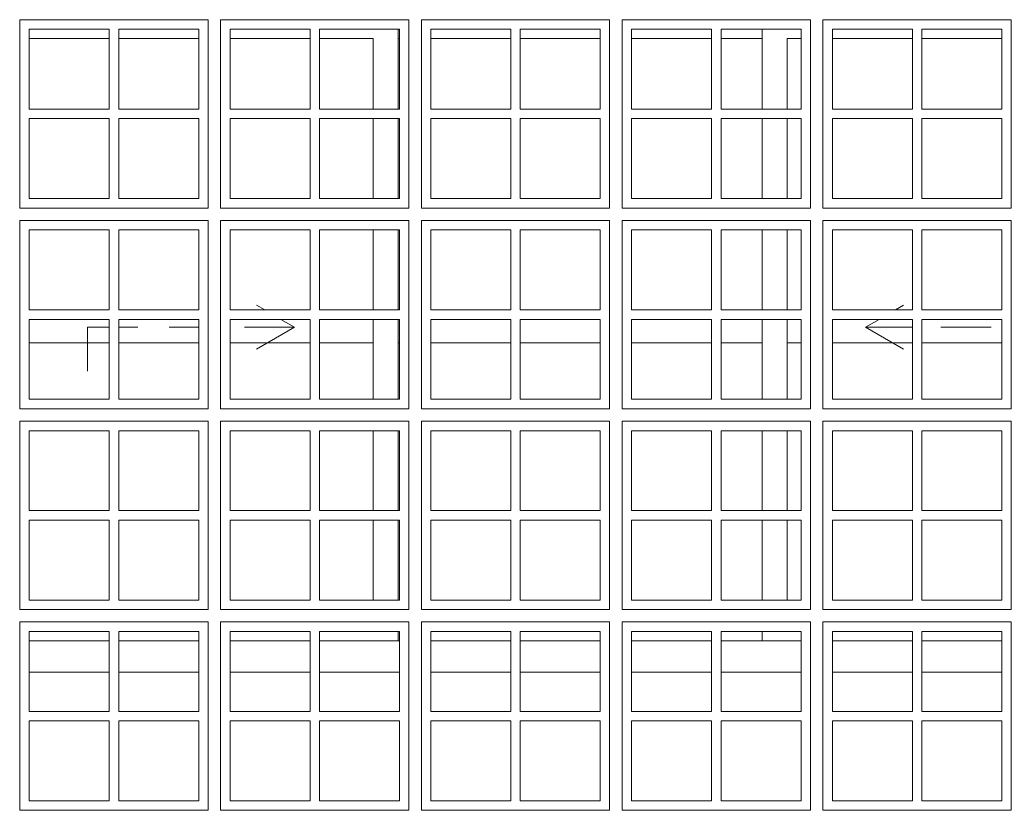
# Model space of a CAD drawing. Header units: metres. Extents: x -67.2 to -32.8, y -0.2 to 5.
# Drawn here: x -65.854 to -64.274, y 0.98 to 2.24 of the extents above; entities that cross this region are included whole.
import ezdxf

# ---------------------------------------------------------------- set-up
doc = ezdxf.new("R2010")
doc.units = ezdxf.units.M
doc.header["$MEASUREMENT"] = 0
doc.layers.add('Janelas Archicad_Caneta_No__241', color=7, linetype='Continuous', lineweight=13)
doc.layers.add('Janelas Archicad_Caneta_No__43', color=44, linetype='Continuous', lineweight=0)
doc.layers.add('Janelas Archicad_Caneta_No__9', color=7, linetype='Continuous', lineweight=5, true_color=0x020202)
doc.layers.add('Janelas Archicad_Caneta_No__97', color=7, linetype='Continuous', lineweight=5, true_color=0x6b6b6b)

msp = doc.modelspace()

# ---------------------------------------------------------------- linework, layer by layer
at = {"layer": 'Janelas Archicad_Caneta_No__241', "color": 7, "linetype": 'Continuous', "lineweight": 13}
for p, q in [((-65.7115, 1.2), (-65.839, 1.2)), ((-65.569, 1.2), (-65.6965, 1.2)), ((-65.3915, 1.2), (-65.519, 1.2)), ((-65.249, 1.2), (-65.3765, 1.2)), ((-65.0715, 1.2), (-65.199, 1.2)), ((-64.929, 1.2), (-65.0565, 1.2)), ((-64.7515, 1.2), (-64.879, 1.2)), ((-64.609, 1.2), (-64.7365, 1.2)), ((-64.4315, 1.2), (-64.559, 1.2)), ((-64.289, 1.2), (-64.4165, 1.2))]:
    msp.add_line(p, q, dxfattribs=at)
at = {"layer": 'Janelas Archicad_Caneta_No__43', "color": 44, "linetype": 'Continuous', "lineweight": 0}
for p, q in [((-65.554, 2.24), (-65.854, 2.24)), ((-65.854, 2.24), (-65.854, 1.94)), ((-65.554, 1.94), (-65.554, 2.24)), ((-65.234, 2.24), (-65.534, 2.24)), ((-65.534, 2.24), (-65.534, 1.94)), ((-65.234, 1.94), (-65.234, 2.24)), ((-64.914, 2.24), (-65.214, 2.24)), ((-65.214, 2.24), (-65.214, 1.94)), ((-64.914, 1.94), (-64.914, 2.24)), ((-64.594, 2.24), (-64.894, 2.24)), ((-64.894, 2.24), (-64.894, 1.94)), ((-64.594, 1.94), (-64.594, 2.24)), ((-64.274, 2.24), (-64.574, 2.24)), ((-64.574, 2.24), (-64.574, 1.94)), ((-64.274, 1.94), (-64.274, 2.24)), ((-65.839, 2.0975), (-65.839, 2.225)), ((-65.839, 2.225), (-65.7115, 2.225)), ((-65.7115, 2.225), (-65.7115, 2.0975)), ((-65.6965, 2.0975), (-65.6965, 2.225)), ((-65.6965, 2.225), (-65.569, 2.225)), ((-65.569, 2.225), (-65.569, 2.0975)), ((-65.519, 2.0975), (-65.519, 2.225)), ((-65.519, 2.225), (-65.3915, 2.225)), ((-65.3915, 2.225), (-65.3915, 2.0975)), ((-65.3765, 2.0975), (-65.3765, 2.225)), ((-65.3765, 2.225), (-65.249, 2.225)), ((-65.249, 2.225), (-65.249, 2.0975)), ((-65.199, 2.0975), (-65.199, 2.225)), ((-65.199, 2.225), (-65.0715, 2.225)), ((-65.0715, 2.225), (-65.0715, 2.0975)), ((-65.0565, 2.0975), (-65.0565, 2.225)), ((-65.0565, 2.225), (-64.929, 2.225)), ((-64.929, 2.225), (-64.929, 2.0975)), ((-64.879, 2.0975), (-64.879, 2.225)), ((-64.879, 2.225), (-64.7515, 2.225)), ((-64.7515, 2.225), (-64.7515, 2.0975)), ((-64.7365, 2.0975), (-64.7365, 2.225)), ((-64.7365, 2.225), (-64.609, 2.225)), ((-64.609, 2.225), (-64.609, 2.0975)), ((-64.559, 2.0975), (-64.559, 2.225)), ((-64.559, 2.225), (-64.4315, 2.225)), ((-64.4315, 2.225), (-64.4315, 2.0975)), ((-64.4165, 2.0975), (-64.4165, 2.225)), ((-64.4165, 2.225), (-64.289, 2.225)), ((-64.289, 2.225), (-64.289, 2.0975)), ((-65.7115, 2.0975), (-65.839, 2.0975)), ((-65.569, 2.0975), (-65.6965, 2.0975)), ((-65.3915, 2.0975), (-65.519, 2.0975)), ((-65.249, 2.0975), (-65.3765, 2.0975)), ((-65.0715, 2.0975), (-65.199, 2.0975)), ((-64.929, 2.0975), (-65.0565, 2.0975)), ((-64.7515, 2.0975), (-64.879, 2.0975)), ((-64.609, 2.0975), (-64.7365, 2.0975)), ((-64.4315, 2.0975), (-64.559, 2.0975)), ((-64.289, 2.0975), (-64.4165, 2.0975)), ((-65.839, 1.955), (-65.839, 2.0825)), ((-65.839, 2.0825), (-65.7115, 2.0825)), ((-65.7115, 2.0825), (-65.7115, 1.955)), ((-65.6965, 1.955), (-65.6965, 2.0825)), ((-65.6965, 2.0825), (-65.569, 2.0825)), ((-65.569, 2.0825), (-65.569, 1.955)), ((-65.519, 1.955), (-65.519, 2.0825)), ((-65.519, 2.0825), (-65.3915, 2.0825)), ((-65.3915, 2.0825), (-65.3915, 1.955)), ((-65.3765, 1.955), (-65.3765, 2.0825)), ((-65.3765, 2.0825), (-65.249, 2.0825)), ((-65.249, 2.0825), (-65.249, 1.955)), ((-65.199, 1.955), (-65.199, 2.0825)), ((-65.199, 2.0825), (-65.0715, 2.0825)), ((-65.0715, 2.0825), (-65.0715, 1.955)), ((-65.0565, 1.955), (-65.0565, 2.0825)), ((-65.0565, 2.0825), (-64.929, 2.0825)), ((-64.929, 2.0825), (-64.929, 1.955)), ((-64.879, 1.955), (-64.879, 2.0825)), ((-64.879, 2.0825), (-64.7515, 2.0825)), ((-64.7515, 2.0825), (-64.7515, 1.955)), ((-64.7365, 1.955), (-64.7365, 2.0825)), ((-64.7365, 2.0825), (-64.609, 2.0825)), ((-64.609, 2.0825), (-64.609, 1.955)), ((-64.559, 1.955), (-64.559, 2.0825)), ((-64.559, 2.0825), (-64.4315, 2.0825)), ((-64.4315, 2.0825), (-64.4315, 1.955)), ((-64.4165, 1.955), (-64.4165, 2.0825)), ((-64.4165, 2.0825), (-64.289, 2.0825)), ((-64.289, 2.0825), (-64.289, 1.955)), ((-65.7115, 1.955), (-65.839, 1.955)), ((-65.569, 1.955), (-65.6965, 1.955)), ((-65.3915, 1.955), (-65.519, 1.955)), ((-65.249, 1.955), (-65.3765, 1.955)), ((-65.0715, 1.955), (-65.199, 1.955)), ((-64.929, 1.955), (-65.0565, 1.955)), ((-64.7515, 1.955), (-64.879, 1.955)), ((-64.609, 1.955), (-64.7365, 1.955)), ((-64.4315, 1.955), (-64.559, 1.955)), ((-64.289, 1.955), (-64.4165, 1.955)), ((-65.854, 1.94), (-65.554, 1.94)), ((-65.534, 1.94), (-65.234, 1.94)), ((-65.214, 1.94), (-64.914, 1.94)), ((-64.894, 1.94), (-64.594, 1.94)), ((-64.574, 1.94), (-64.274, 1.94)), ((-65.554, 1.92), (-65.854, 1.92)), ((-65.854, 1.92), (-65.854, 1.62)), ((-65.554, 1.62), (-65.554, 1.92)), ((-65.234, 1.92), (-65.534, 1.92)), ((-65.534, 1.92), (-65.534, 1.62)), ((-65.234, 1.62), (-65.234, 1.92)), ((-64.914, 1.92), (-65.214, 1.92)), ((-65.214, 1.92), (-65.214, 1.62)), ((-64.914, 1.62), (-64.914, 1.92)), ((-64.594, 1.92), (-64.894, 1.92)), ((-64.894, 1.92), (-64.894, 1.62)), ((-64.594, 1.62), (-64.594, 1.92)), ((-64.274, 1.92), (-64.574, 1.92)), ((-64.574, 1.92), (-64.574, 1.62)), ((-64.274, 1.62), (-64.274, 1.92)), ((-65.839, 1.7775), (-65.839, 1.905)), ((-65.839, 1.905), (-65.7115, 1.905)), ((-65.7115, 1.905), (-65.7115, 1.7775)), ((-65.6965, 1.7775), (-65.6965, 1.905)), ((-65.6965, 1.905), (-65.569, 1.905)), ((-65.569, 1.905), (-65.569, 1.7775)), ((-65.519, 1.7775), (-65.519, 1.905)), ((-65.519, 1.905), (-65.3915, 1.905)), ((-65.3915, 1.905), (-65.3915, 1.7775)), ((-65.3765, 1.7775), (-65.3765, 1.905)), ((-65.3765, 1.905), (-65.249, 1.905)), ((-65.249, 1.905), (-65.249, 1.7775)), ((-65.199, 1.7775), (-65.199, 1.905)), ((-65.199, 1.905), (-65.0715, 1.905)), ((-65.0715, 1.905), (-65.0715, 1.7775)), ((-65.0565, 1.7775), (-65.0565, 1.905)), ((-65.0565, 1.905), (-64.929, 1.905)), ((-64.929, 1.905), (-64.929, 1.7775)), ((-64.879, 1.7775), (-64.879, 1.905)), ((-64.879, 1.905), (-64.7515, 1.905)), ((-64.7515, 1.905), (-64.7515, 1.7775)), ((-64.7365, 1.7775), (-64.7365, 1.905)), ((-64.7365, 1.905), (-64.609, 1.905)), ((-64.609, 1.905), (-64.609, 1.7775)), ((-64.559, 1.7775), (-64.559, 1.905)), ((-64.559, 1.905), (-64.4315, 1.905)), ((-64.4315, 1.905), (-64.4315, 1.7775)), ((-64.4165, 1.7775), (-64.4165, 1.905)), ((-64.4165, 1.905), (-64.289, 1.905)), ((-64.289, 1.905), (-64.289, 1.7775)), ((-65.7115, 1.7775), (-65.839, 1.7775)), ((-65.569, 1.7775), (-65.6965, 1.7775)), ((-65.3915, 1.7775), (-65.519, 1.7775)), ((-65.249, 1.7775), (-65.3765, 1.7775)), ((-65.0715, 1.7775), (-65.199, 1.7775)), ((-64.929, 1.7775), (-65.0565, 1.7775)), ((-64.7515, 1.7775), (-64.879, 1.7775)), ((-64.609, 1.7775), (-64.7365, 1.7775)), ((-64.4315, 1.7775), (-64.559, 1.7775)), ((-64.289, 1.7775), (-64.4165, 1.7775)), ((-65.839, 1.635), (-65.839, 1.7625)), ((-65.839, 1.7625), (-65.7115, 1.7625)), ((-65.7115, 1.7625), (-65.7115, 1.635)), ((-65.6965, 1.635), (-65.6965, 1.7625)), ((-65.6965, 1.7625), (-65.569, 1.7625)), ((-65.569, 1.7625), (-65.569, 1.635)), ((-65.519, 1.635), (-65.519, 1.7625)), ((-65.519, 1.7625), (-65.3915, 1.7625)), ((-65.3915, 1.7625), (-65.3915, 1.635)), ((-65.3765, 1.635), (-65.3765, 1.7625)), ((-65.3765, 1.7625), (-65.249, 1.7625)), ((-65.249, 1.7625), (-65.249, 1.635)), ((-65.199, 1.635), (-65.199, 1.7625)), ((-65.199, 1.7625), (-65.0715, 1.7625)), ((-65.0715, 1.7625), (-65.0715, 1.635)), ((-65.0565, 1.635), (-65.0565, 1.7625)), ((-65.0565, 1.7625), (-64.929, 1.7625)), ((-64.929, 1.7625), (-64.929, 1.635)), ((-64.879, 1.635), (-64.879, 1.7625)), ((-64.879, 1.7625), (-64.7515, 1.7625)), ((-64.7515, 1.7625), (-64.7515, 1.635)), ((-64.7365, 1.635), (-64.7365, 1.7625)), ((-64.7365, 1.7625), (-64.609, 1.7625)), ((-64.609, 1.7625), (-64.609, 1.635)), ((-64.559, 1.635), (-64.559, 1.7625)), ((-64.559, 1.7625), (-64.4315, 1.7625)), ((-64.4315, 1.7625), (-64.4315, 1.635)), ((-64.4165, 1.635), (-64.4165, 1.7625)), ((-64.4165, 1.7625), (-64.289, 1.7625)), ((-64.289, 1.7625), (-64.289, 1.635)), ((-65.7115, 1.635), (-65.839, 1.635)), ((-65.569, 1.635), (-65.6965, 1.635)), ((-65.3915, 1.635), (-65.519, 1.635)), ((-65.249, 1.635), (-65.3765, 1.635)), ((-65.0715, 1.635), (-65.199, 1.635)), ((-64.929, 1.635), (-65.0565, 1.635)), ((-64.7515, 1.635), (-64.879, 1.635)), ((-64.609, 1.635), (-64.7365, 1.635)), ((-64.4315, 1.635), (-64.559, 1.635)), ((-64.289, 1.635), (-64.4165, 1.635)), ((-65.854, 1.62), (-65.554, 1.62)), ((-65.534, 1.62), (-65.234, 1.62)), ((-65.214, 1.62), (-64.914, 1.62)), ((-64.894, 1.62), (-64.594, 1.62)), ((-64.574, 1.62), (-64.274, 1.62)), ((-65.554, 1.6), (-65.854, 1.6)), ((-65.854, 1.6), (-65.854, 1.3)), ((-65.554, 1.3), (-65.554, 1.6)), ((-65.234, 1.6), (-65.534, 1.6)), ((-65.534, 1.6), (-65.534, 1.3)), ((-65.234, 1.3), (-65.234, 1.6)), ((-64.914, 1.6), (-65.214, 1.6)), ((-65.214, 1.6), (-65.214, 1.3)), ((-64.914, 1.3), (-64.914, 1.6)), ((-64.594, 1.6), (-64.894, 1.6)), ((-64.894, 1.6), (-64.894, 1.3)), ((-64.594, 1.3), (-64.594, 1.6)), ((-64.274, 1.6), (-64.574, 1.6)), ((-64.574, 1.6), (-64.574, 1.3)), ((-64.274, 1.3), (-64.274, 1.6)), ((-65.839, 1.4575), (-65.839, 1.585)), ((-65.839, 1.585), (-65.7115, 1.585)), ((-65.7115, 1.585), (-65.7115, 1.4575)), ((-65.6965, 1.4575), (-65.6965, 1.585)), ((-65.6965, 1.585), (-65.569, 1.585)), ((-65.569, 1.585), (-65.569, 1.4575)), ((-65.519, 1.4575), (-65.519, 1.585)), ((-65.519, 1.585), (-65.3915, 1.585)), ((-65.3915, 1.585), (-65.3915, 1.4575)), ((-65.3765, 1.4575), (-65.3765, 1.585)), ((-65.3765, 1.585), (-65.249, 1.585)), ((-65.249, 1.585), (-65.249, 1.4575)), ((-65.199, 1.4575), (-65.199, 1.585)), ((-65.199, 1.585), (-65.0715, 1.585)), ((-65.0715, 1.585), (-65.0715, 1.4575)), ((-65.0565, 1.4575), (-65.0565, 1.585)), ((-65.0565, 1.585), (-64.929, 1.585)), ((-64.929, 1.585), (-64.929, 1.4575)), ((-64.879, 1.4575), (-64.879, 1.585)), ((-64.879, 1.585), (-64.7515, 1.585)), ((-64.7515, 1.585), (-64.7515, 1.4575)), ((-64.7365, 1.4575), (-64.7365, 1.585)), ((-64.7365, 1.585), (-64.609, 1.585)), ((-64.609, 1.585), (-64.609, 1.4575)), ((-64.559, 1.4575), (-64.559, 1.585)), ((-64.559, 1.585), (-64.4315, 1.585)), ((-64.4315, 1.585), (-64.4315, 1.4575)), ((-64.4165, 1.4575), (-64.4165, 1.585)), ((-64.4165, 1.585), (-64.289, 1.585)), ((-64.289, 1.585), (-64.289, 1.4575)), ((-65.7115, 1.4575), (-65.839, 1.4575)), ((-65.569, 1.4575), (-65.6965, 1.4575)), ((-65.3915, 1.4575), (-65.519, 1.4575)), ((-65.249, 1.4575), (-65.3765, 1.4575)), ((-65.0715, 1.4575), (-65.199, 1.4575)), ((-64.929, 1.4575), (-65.0565, 1.4575)), ((-64.7515, 1.4575), (-64.879, 1.4575)), ((-64.609, 1.4575), (-64.7365, 1.4575)), ((-64.4315, 1.4575), (-64.559, 1.4575)), ((-64.289, 1.4575), (-64.4165, 1.4575)), ((-65.839, 1.315), (-65.839, 1.4425)), ((-65.839, 1.4425), (-65.7115, 1.4425)), ((-65.7115, 1.4425), (-65.7115, 1.315)), ((-65.6965, 1.315), (-65.6965, 1.4425)), ((-65.6965, 1.4425), (-65.569, 1.4425)), ((-65.569, 1.4425), (-65.569, 1.315)), ((-65.519, 1.315), (-65.519, 1.4425)), ((-65.519, 1.4425), (-65.3915, 1.4425)), ((-65.3915, 1.4425), (-65.3915, 1.315)), ((-65.3765, 1.315), (-65.3765, 1.4425)), ((-65.3765, 1.4425), (-65.249, 1.4425)), ((-65.249, 1.4425), (-65.249, 1.315)), ((-65.199, 1.315), (-65.199, 1.4425)), ((-65.199, 1.4425), (-65.0715, 1.4425)), ((-65.0715, 1.4425), (-65.0715, 1.315)), ((-65.0565, 1.315), (-65.0565, 1.4425)), ((-65.0565, 1.4425), (-64.929, 1.4425)), ((-64.929, 1.4425), (-64.929, 1.315)), ((-64.879, 1.315), (-64.879, 1.4425)), ((-64.879, 1.4425), (-64.7515, 1.4425)), ((-64.7515, 1.4425), (-64.7515, 1.315)), ((-64.7365, 1.315), (-64.7365, 1.4425)), ((-64.7365, 1.4425), (-64.609, 1.4425)), ((-64.609, 1.4425), (-64.609, 1.315)), ((-64.559, 1.315), (-64.559, 1.4425)), ((-64.559, 1.4425), (-64.4315, 1.4425)), ((-64.4315, 1.4425), (-64.4315, 1.315)), ((-64.4165, 1.315), (-64.4165, 1.4425)), ((-64.4165, 1.4425), (-64.289, 1.4425)), ((-64.289, 1.4425), (-64.289, 1.315)), ((-65.7115, 1.315), (-65.839, 1.315)), ((-65.569, 1.315), (-65.6965, 1.315)), ((-65.3915, 1.315), (-65.519, 1.315)), ((-65.249, 1.315), (-65.3765, 1.315)), ((-65.0715, 1.315), (-65.199, 1.315)), ((-64.929, 1.315), (-65.0565, 1.315)), ((-64.7515, 1.315), (-64.879, 1.315)), ((-64.609, 1.315), (-64.7365, 1.315)), ((-64.4315, 1.315), (-64.559, 1.315)), ((-64.289, 1.315), (-64.4165, 1.315)), ((-65.854, 1.3), (-65.554, 1.3)), ((-65.534, 1.3), (-65.234, 1.3)), ((-65.214, 1.3), (-64.914, 1.3)), ((-64.894, 1.3), (-64.594, 1.3)), ((-64.574, 1.3), (-64.274, 1.3)), ((-65.554, 1.28), (-65.854, 1.28)), ((-65.854, 1.28), (-65.854, 0.98)), ((-65.554, 0.98), (-65.554, 1.28)), ((-65.234, 1.28), (-65.534, 1.28)), ((-65.534, 1.28), (-65.534, 0.98)), ((-65.234, 0.98), (-65.234, 1.28)), ((-64.914, 1.28), (-65.214, 1.28)), ((-65.214, 1.28), (-65.214, 0.98)), ((-64.914, 0.98), (-64.914, 1.28)), ((-64.594, 1.28), (-64.894, 1.28)), ((-64.894, 1.28), (-64.894, 0.98)), ((-64.594, 0.98), (-64.594, 1.28)), ((-64.274, 1.28), (-64.574, 1.28)), ((-64.574, 1.28), (-64.574, 0.98)), ((-64.274, 0.98), (-64.274, 1.28)), ((-65.839, 1.1375), (-65.839, 1.265)), ((-65.839, 1.265), (-65.7115, 1.265)), ((-65.7115, 1.265), (-65.7115, 1.1375)), ((-65.6965, 1.1375), (-65.6965, 1.265)), ((-65.6965, 1.265), (-65.569, 1.265)), ((-65.569, 1.265), (-65.569, 1.1375)), ((-65.519, 1.1375), (-65.519, 1.265)), ((-65.519, 1.265), (-65.3915, 1.265)), ((-65.3915, 1.265), (-65.3915, 1.1375)), ((-65.3765, 1.1375), (-65.3765, 1.265)), ((-65.3765, 1.265), (-65.249, 1.265)), ((-65.249, 1.265), (-65.249, 1.1375)), ((-65.199, 1.1375), (-65.199, 1.265)), ((-65.199, 1.265), (-65.0715, 1.265)), ((-65.0715, 1.265), (-65.0715, 1.1375)), ((-65.0565, 1.1375), (-65.0565, 1.265)), ((-65.0565, 1.265), (-64.929, 1.265)), ((-64.929, 1.265), (-64.929, 1.1375)), ((-64.879, 1.1375), (-64.879, 1.265)), ((-64.879, 1.265), (-64.7515, 1.265)), ((-64.7515, 1.265), (-64.7515, 1.1375)), ((-64.7365, 1.1375), (-64.7365, 1.265)), ((-64.7365, 1.265), (-64.609, 1.265)), ((-64.609, 1.265), (-64.609, 1.1375)), ((-64.559, 1.1375), (-64.559, 1.265)), ((-64.559, 1.265), (-64.4315, 1.265)), ((-64.4315, 1.265), (-64.4315, 1.1375)), ((-64.4165, 1.1375), (-64.4165, 1.265)), ((-64.4165, 1.265), (-64.289, 1.265)), ((-64.289, 1.265), (-64.289, 1.1375)), ((-65.7115, 1.1375), (-65.839, 1.1375)), ((-65.839, 0.995), (-65.839, 1.1225)), ((-65.839, 1.1225), (-65.7115, 1.1225)), ((-65.7115, 1.1225), (-65.7115, 0.995)), ((-65.569, 1.1375), (-65.6965, 1.1375)), ((-65.6965, 0.995), (-65.6965, 1.1225)), ((-65.6965, 1.1225), (-65.569, 1.1225)), ((-65.569, 1.1225), (-65.569, 0.995)), ((-65.3915, 1.1375), (-65.519, 1.1375)), ((-65.519, 0.995), (-65.519, 1.1225)), ((-65.519, 1.1225), (-65.3915, 1.1225)), ((-65.3915, 1.1225), (-65.3915, 0.995)), ((-65.249, 1.1375), (-65.3765, 1.1375)), ((-65.3765, 0.995), (-65.3765, 1.1225)), ((-65.3765, 1.1225), (-65.249, 1.1225)), ((-65.249, 1.1225), (-65.249, 0.995)), ((-65.0715, 1.1375), (-65.199, 1.1375)), ((-65.199, 0.995), (-65.199, 1.1225)), ((-65.199, 1.1225), (-65.0715, 1.1225)), ((-65.0715, 1.1225), (-65.0715, 0.995)), ((-64.929, 1.1375), (-65.0565, 1.1375)), ((-65.0565, 0.995), (-65.0565, 1.1225)), ((-65.0565, 1.1225), (-64.929, 1.1225)), ((-64.929, 1.1225), (-64.929, 0.995)), ((-64.7515, 1.1375), (-64.879, 1.1375)), ((-64.879, 0.995), (-64.879, 1.1225)), ((-64.879, 1.1225), (-64.7515, 1.1225)), ((-64.7515, 1.1225), (-64.7515, 0.995)), ((-64.609, 1.1375), (-64.7365, 1.1375)), ((-64.7365, 0.995), (-64.7365, 1.1225)), ((-64.7365, 1.1225), (-64.609, 1.1225)), ((-64.609, 1.1225), (-64.609, 0.995)), ((-64.4315, 1.1375), (-64.559, 1.1375)), ((-64.559, 0.995), (-64.559, 1.1225)), ((-64.559, 1.1225), (-64.4315, 1.1225)), ((-64.4315, 1.1225), (-64.4315, 0.995)), ((-64.289, 1.1375), (-64.4165, 1.1375)), ((-64.4165, 0.995), (-64.4165, 1.1225)), ((-64.4165, 1.1225), (-64.289, 1.1225)), ((-64.289, 1.1225), (-64.289, 0.995)), ((-65.854, 0.98), (-65.554, 0.98)), ((-65.7115, 0.995), (-65.839, 0.995)), ((-65.569, 0.995), (-65.6965, 0.995)), ((-65.534, 0.98), (-65.234, 0.98)), ((-65.3915, 0.995), (-65.519, 0.995)), ((-65.249, 0.995), (-65.3765, 0.995)), ((-65.214, 0.98), (-64.914, 0.98)), ((-65.0715, 0.995), (-65.199, 0.995)), ((-64.929, 0.995), (-65.0565, 0.995)), ((-64.894, 0.98), (-64.594, 0.98)), ((-64.7515, 0.995), (-64.879, 0.995)), ((-64.609, 0.995), (-64.7365, 0.995)), ((-64.574, 0.98), (-64.274, 0.98)), ((-64.4315, 0.995), (-64.559, 0.995)), ((-64.289, 0.995), (-64.4165, 0.995))]:
    msp.add_line(p, q, dxfattribs=at)
at = {"layer": 'Janelas Archicad_Caneta_No__9', "color": 18, "linetype": 'Continuous', "lineweight": 5, "true_color": 0x020202}
for p, q in [((-65.2511, 2.225), (-65.2511, 2.21)), ((-64.6711, 2.21), (-64.6711, 2.225)), ((-65.7115, 2.21), (-65.839, 2.21)), ((-65.569, 2.21), (-65.6965, 2.21)), ((-65.3915, 2.21), (-65.519, 2.21)), ((-65.2911, 2.21), (-65.3765, 2.21)), ((-65.2911, 2.0975), (-65.2911, 2.21)), ((-65.2511, 2.21), (-65.2511, 2.0975)), ((-65.249, 2.21), (-65.2511, 2.21)), ((-65.0715, 2.21), (-65.199, 2.21)), ((-64.929, 2.21), (-65.0565, 2.21)), ((-64.7515, 2.21), (-64.879, 2.21)), ((-64.6711, 2.21), (-64.7365, 2.21)), ((-64.6711, 2.0975), (-64.6711, 2.21)), ((-64.6311, 2.21), (-64.6311, 2.0975)), ((-64.609, 2.21), (-64.6311, 2.21)), ((-64.4315, 2.21), (-64.559, 2.21)), ((-64.289, 2.21), (-64.4165, 2.21)), ((-65.2911, 1.955), (-65.2911, 2.0825)), ((-65.2511, 2.0825), (-65.2511, 1.955)), ((-64.6711, 1.955), (-64.6711, 2.0825)), ((-64.6311, 2.0825), (-64.6311, 1.955)), ((-65.2911, 1.7775), (-65.2911, 1.905)), ((-65.2511, 1.905), (-65.2511, 1.7775)), ((-64.6711, 1.7775), (-64.6711, 1.905)), ((-64.6311, 1.905), (-64.6311, 1.7775)), ((-65.2911, 1.635), (-65.2911, 1.7625)), ((-65.2511, 1.7625), (-65.2511, 1.635)), ((-64.6711, 1.635), (-64.6711, 1.7625)), ((-64.6311, 1.7625), (-64.6311, 1.635)), ((-65.7115, 1.725), (-65.839, 1.725)), ((-65.569, 1.725), (-65.6965, 1.725)), ((-65.3915, 1.725), (-65.519, 1.725)), ((-65.2911, 1.725), (-65.3765, 1.725)), ((-65.249, 1.725), (-65.2511, 1.725)), ((-65.0715, 1.725), (-65.199, 1.725)), ((-64.929, 1.725), (-65.0565, 1.725)), ((-64.7515, 1.725), (-64.879, 1.725)), ((-64.6711, 1.725), (-64.7365, 1.725)), ((-64.609, 1.725), (-64.6311, 1.725)), ((-64.4315, 1.725), (-64.559, 1.725)), ((-64.289, 1.725), (-64.4165, 1.725)), ((-65.2911, 1.4575), (-65.2911, 1.585)), ((-65.2511, 1.585), (-65.2511, 1.4575)), ((-64.6711, 1.4575), (-64.6711, 1.585)), ((-64.6311, 1.585), (-64.6311, 1.4575)), ((-65.2911, 1.315), (-65.2911, 1.4425)), ((-65.2511, 1.4425), (-65.2511, 1.315)), ((-64.6711, 1.315), (-64.6711, 1.4425)), ((-64.6311, 1.4425), (-64.6311, 1.315)), ((-65.2511, 1.265), (-65.2511, 1.25)), ((-64.6711, 1.25), (-64.6711, 1.265)), ((-65.7115, 1.25), (-65.839, 1.25)), ((-65.569, 1.25), (-65.6965, 1.25)), ((-65.3915, 1.25), (-65.519, 1.25)), ((-65.2511, 1.25), (-65.3765, 1.25)), ((-65.2511, 1.25), (-65.249, 1.25)), ((-65.199, 1.25), (-65.0715, 1.25)), ((-65.0565, 1.25), (-64.929, 1.25)), ((-64.879, 1.25), (-64.7515, 1.25)), ((-64.7365, 1.25), (-64.6711, 1.25)), ((-64.609, 1.25), (-64.6711, 1.25)), ((-64.4315, 1.25), (-64.559, 1.25)), ((-64.289, 1.25), (-64.4165, 1.25))]:
    msp.add_line(p, q, dxfattribs=at)
at = {"layer": 'Janelas Archicad_Caneta_No__97', "color": 251, "linetype": 'Continuous', "lineweight": 5, "true_color": 0x6b6b6b}
for p, q in [((-65.4638, 1.7775), (-65.4768, 1.785)), ((-64.4585, 1.7775), (-64.4455, 1.785)), ((-65.4161, 1.75), (-65.4378, 1.7625)), ((-64.5061, 1.75), (-64.4845, 1.7625)), ((-65.7461, 1.75), (-65.7115, 1.75)), ((-65.7461, 1.75), (-65.7461, 1.68)), ((-65.6965, 1.75), (-65.6661, 1.75)), ((-65.6161, 1.75), (-65.569, 1.75)), ((-65.4961, 1.75), (-65.4161, 1.75)), ((-65.4161, 1.75), (-65.4768, 1.715)), ((-64.4315, 1.75), (-64.5061, 1.75)), ((-64.5061, 1.75), (-64.4455, 1.715)), ((-64.3061, 1.75), (-64.3861, 1.75))]:
    msp.add_line(p, q, dxfattribs=at)

doc.saveas('drawing.dxf')
